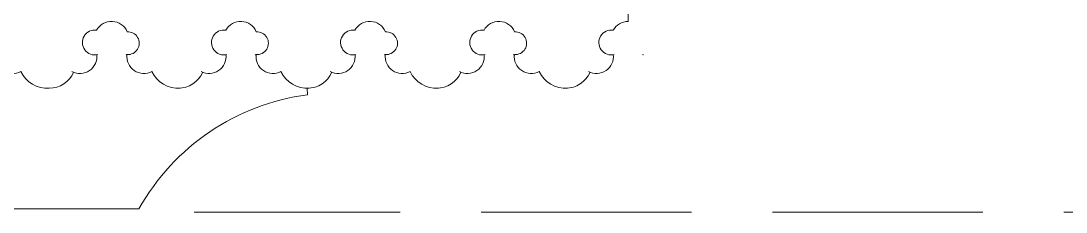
# Model space of a CAD drawing. Header units: millimetres. Extents: x 2399 to 111977, y 1313 to 59551.
# Drawn here: x 98526 to 99930, y 46282 to 46539 of the extents above; entities that cross this region are included whole.
import ezdxf

# ---------------------------------------------------------------- set-up
doc = ezdxf.new("R2010")
doc.units = ezdxf.units.MM
doc.linetypes.add('Невидимая', pattern=[391.222223, 282.222223, -109])
doc.layers.add('main line', color=7, linetype='Continuous', lineweight=13)

msp = doc.modelspace()

# ---------------------------------------------------------------- linework, layer by layer
at = {"layer": 'main line', "color": 7, "linetype": 'Continuous', "lineweight": 13}
for p, q in [((99341.4795, 46538.0325), (99341.4795, 46648.1723)), ((98911.024, 46439.3728), (98910.7372, 46448.1973)), ((98684.6399, 46286.1347), (93216.1421, 46286.1347))]:
    msp.add_line(p, q, dxfattribs=at)
at = {"layer": 'main line', "color": 7, "linetype": 'Невидимая', "lineweight": 13}
msp.add_line((100209.0168, 46281.7085), (98758.8068, 46281.7085), dxfattribs=at)
at = {"layer": 'main line', "color": 7, "linetype": 'Continuous', "lineweight": 13, "flags": 128}
for points in [[(98453.3878, 46493.3748, -1.219803903), (98451.9574, 46526.0567, -0.63216014), (98492.9214, 46524.0585, -1.067465283), (98492.6866, 46493.3748, 0.60309642), (98526.0784, 46470.6086)], [(98453.3878, 46493.3748, -1.219803903), (98451.9574, 46526.0567, -0.63216014), (98492.9214, 46524.0585, -1.067465283), (98492.6866, 46493.3748, 0.60309642), (98526.0784, 46470.6086)], [(98453.3878, 46493.3748, -1.219803903), (98451.9574, 46526.0567, -0.63216014), (98492.9214, 46524.0585, -1.067465283), (98492.6866, 46493.3748, 0.60309642), (98526.0784, 46470.6086)], [(98453.3878, 46493.3748, -1.219803903), (98451.9574, 46526.0567, -0.63216014), (98492.9214, 46524.0585, -1.067465283), (98492.6866, 46493.3748, 0.60309642), (98526.0784, 46470.6086)], [(98453.3878, 46493.3748, -1.219803903), (98451.9574, 46526.0567, -0.63216014), (98492.9214, 46524.0585, -1.067465283), (98492.6866, 46493.3748, 0.60309642), (98526.0784, 46470.6086)], [(98453.3878, 46493.3748, -1.219803903), (98451.9574, 46526.0567, -0.63216014), (98492.9214, 46524.0585, -1.067465283), (98492.6866, 46493.3748, 0.60309642), (98526.0784, 46470.6086)], [(98629.2545, 46493.3748, -1.219803903), (98627.824, 46526.0567, -0.63216014), (98668.7881, 46524.0585, -1.067465283), (98668.5533, 46493.3748, 0.60309642), (98701.9451, 46470.6086)], [(98629.2545, 46493.3748, -1.219803903), (98627.824, 46526.0567, -0.63216014), (98668.7881, 46524.0585, -1.067465283), (98668.5533, 46493.3748, 0.60309642), (98701.9451, 46470.6086)], [(98629.2545, 46493.3748, -1.219803903), (98627.824, 46526.0567, -0.63216014), (98668.7881, 46524.0585, -1.067465283), (98668.5533, 46493.3748, 0.60309642), (98701.9451, 46470.6086)], [(98629.2545, 46493.3748, -1.219803903), (98627.824, 46526.0567, -0.63216014), (98668.7881, 46524.0585, -1.067465283), (98668.5533, 46493.3748, 0.60309642), (98701.9451, 46470.6086)], [(98629.2545, 46493.3748, -1.219803903), (98627.824, 46526.0567, -0.63216014), (98668.7881, 46524.0585, -1.067465283), (98668.5533, 46493.3748, 0.60309642), (98701.9451, 46470.6086)], [(98629.2545, 46493.3748, -1.219803903), (98627.824, 46526.0567, -0.63216014), (98668.7881, 46524.0585, -1.067465283), (98668.5533, 46493.3748, 0.60309642), (98701.9451, 46470.6086)], [(98802.6665, 46493.3748, -1.219803903), (98801.236, 46526.0567, -0.63216014), (98842.2, 46524.0585, -1.067465283), (98841.9653, 46493.3748, 0.60309642), (98875.357, 46470.6086)], [(98802.6665, 46493.3748, -1.219803903), (98801.236, 46526.0567, -0.63216014), (98842.2, 46524.0585, -1.067465283), (98841.9653, 46493.3748, 0.60309642), (98875.357, 46470.6086)], [(98802.6665, 46493.3748, -1.219803903), (98801.236, 46526.0567, -0.63216014), (98842.2, 46524.0585, -1.067465283), (98841.9653, 46493.3748, 0.60309642), (98875.357, 46470.6086)], [(98802.6665, 46493.3748, -1.219803903), (98801.236, 46526.0567, -0.63216014), (98842.2, 46524.0585, -1.067465283), (98841.9653, 46493.3748, 0.60309642), (98875.357, 46470.6086)], [(98802.6665, 46493.3748, -1.219803903), (98801.236, 46526.0567, -0.63216014), (98842.2, 46524.0585, -1.067465283), (98841.9653, 46493.3748, 0.60309642), (98875.357, 46470.6086)], [(98802.6665, 46493.3748, -1.219803903), (98801.236, 46526.0567, -0.63216014), (98842.2, 46524.0585, -1.067465283), (98841.9653, 46493.3748, 0.60309642), (98875.357, 46470.6086)], [(98976.0784, 46493.3748, -1.219803903), (98974.648, 46526.0567, -0.63216014), (99015.612, 46524.0585, -1.067465283), (99015.3772, 46493.3748, 0.60309642), (99048.769, 46470.6086)], [(98976.0784, 46493.3748, -1.219803903), (98974.648, 46526.0567, -0.63216014), (99015.612, 46524.0585, -1.067465283), (99015.3772, 46493.3748, 0.60309642), (99048.769, 46470.6086)], [(98976.0784, 46493.3748, -1.219803903), (98974.648, 46526.0567, -0.63216014), (99015.612, 46524.0585, -1.067465283), (99015.3772, 46493.3748, 0.60309642), (99048.769, 46470.6086)], [(98976.0784, 46493.3748, -1.219803903), (98974.648, 46526.0567, -0.63216014), (99015.612, 46524.0585, -1.067465283), (99015.3772, 46493.3748, 0.60309642), (99048.769, 46470.6086)], [(98976.0784, 46493.3748, -1.219803903), (98974.648, 46526.0567, -0.63216014), (99015.612, 46524.0585, -1.067465283), (99015.3772, 46493.3748, 0.60309642), (99048.769, 46470.6086)], [(98976.0784, 46493.3748, -1.219803903), (98974.648, 46526.0567, -0.63216014), (99015.612, 46524.0585, -1.067465283), (99015.3772, 46493.3748, 0.60309642), (99048.769, 46470.6086)], [(99149.4904, 46493.3748, -1.219803903), (99148.0599, 46526.0567, -0.63216014), (99189.024, 46524.0585, -1.067465283), (99188.7892, 46493.3748, 0.60309642), (99222.181, 46470.6086)], [(99149.4904, 46493.3748, -1.219803903), (99148.0599, 46526.0567, -0.63216014), (99189.024, 46524.0585, -1.067465283), (99188.7892, 46493.3748, 0.60309642), (99222.181, 46470.6086)], [(99149.4904, 46493.3748, -1.219803903), (99148.0599, 46526.0567, -0.63216014), (99189.024, 46524.0585, -1.067465283), (99188.7892, 46493.3748, 0.60309642), (99222.181, 46470.6086)], [(99149.4904, 46493.3748, -1.219803903), (99148.0599, 46526.0567, -0.63216014), (99189.024, 46524.0585, -1.067465283), (99188.7892, 46493.3748, 0.60309642), (99222.181, 46470.6086)], [(99149.4904, 46493.3748, -1.219803903), (99148.0599, 46526.0567, -0.63216014), (99189.024, 46524.0585, -1.067465283), (99188.7892, 46493.3748, 0.60309642), (99222.181, 46470.6086)], [(99149.4904, 46493.3748, -1.219803903), (99148.0599, 46526.0567, -0.63216014), (99189.024, 46524.0585, -1.067465283), (99188.7892, 46493.3748, 0.60309642), (99222.181, 46470.6086)], [(99322.9024, 46493.3748, -1.219803903), (99321.4719, 46526.0567, -0.276414029), (99341.4795, 46538.0325)], [(99322.9024, 46493.3748, -1.219803903), (99321.4719, 46526.0567, -0.276414029), (99341.4795, 46538.0325)], [(99322.9024, 46493.3748, -1.219803903), (99321.4719, 46526.0567, -0.276414029), (99341.4795, 46538.0325)], [(99322.9024, 46493.3748, -1.219803903), (99321.4719, 46526.0567, -0.276414029), (99341.4795, 46538.0325)], [(99322.9024, 46493.3748, -1.219803903), (99321.4719, 46526.0567, -0.276414029), (99341.4795, 46538.0325)], [(99322.9024, 46493.3748, -1.219803903), (99321.4719, 46526.0567, -0.276414029), (99341.4795, 46538.0325)], [(98628.0568, 46493.3748, -0.60309642), (98594.665, 46470.6086)], [(98628.0568, 46493.3748, -0.60309642), (98594.665, 46470.6086)], [(98628.0568, 46493.3748, -0.60309642), (98594.665, 46470.6086)], [(98628.0568, 46493.3748, -0.60309642), (98594.665, 46470.6086)], [(98628.0568, 46493.3748, -0.60309642), (98594.665, 46470.6086)], [(98628.0568, 46493.3748, -0.60309642), (98594.665, 46470.6086)], [(98667.3556, 46493.3748, 0.017938026), (98668.527, 46493.131)], [(98667.3556, 46493.3748, 0.017938026), (98668.527, 46493.131)], [(98667.3556, 46493.3748, 0.017938026), (98668.527, 46493.131)], [(98667.3556, 46493.3748, 0.017938026), (98668.527, 46493.131)], [(98667.3556, 46493.3748, 0.017938026), (98668.527, 46493.131)], [(98667.3556, 46493.3748, 0.017938026), (98668.527, 46493.131)], [(98801.4688, 46493.3748, -0.60309642), (98768.077, 46470.6086)], [(98801.4688, 46493.3748, -0.60309642), (98768.077, 46470.6086)], [(98801.4688, 46493.3748, -0.60309642), (98768.077, 46470.6086)], [(98801.4688, 46493.3748, -0.60309642), (98768.077, 46470.6086)], [(98801.4688, 46493.3748, -0.60309642), (98768.077, 46470.6086)], [(98801.4688, 46493.3748, -0.60309642), (98768.077, 46470.6086)], [(98840.7676, 46493.3748, 0.017938026), (98841.9389, 46493.131)], [(98840.7676, 46493.3748, 0.017938026), (98841.9389, 46493.131)], [(98840.7676, 46493.3748, 0.017938026), (98841.9389, 46493.131)], [(98840.7676, 46493.3748, 0.017938026), (98841.9389, 46493.131)], [(98840.7676, 46493.3748, 0.017938026), (98841.9389, 46493.131)], [(98840.7676, 46493.3748, 0.017938026), (98841.9389, 46493.131)], [(98974.8807, 46493.3748, -0.60309642), (98941.489, 46470.6086)], [(98974.8807, 46493.3748, -0.60309642), (98941.489, 46470.6086)], [(98974.8807, 46493.3748, -0.60309642), (98941.489, 46470.6086)], [(98974.8807, 46493.3748, -0.60309642), (98941.489, 46470.6086)], [(98974.8807, 46493.3748, -0.60309642), (98941.489, 46470.6086)], [(98974.8807, 46493.3748, -0.60309642), (98941.489, 46470.6086)], [(99014.1795, 46493.3748, 0.017938026), (99015.3509, 46493.131)], [(99014.1795, 46493.3748, 0.017938026), (99015.3509, 46493.131)], [(99014.1795, 46493.3748, 0.017938026), (99015.3509, 46493.131)], [(99014.1795, 46493.3748, 0.017938026), (99015.3509, 46493.131)], [(99014.1795, 46493.3748, 0.017938026), (99015.3509, 46493.131)], [(99014.1795, 46493.3748, 0.017938026), (99015.3509, 46493.131)], [(99148.2927, 46493.3748, -0.60309642), (99114.9009, 46470.6086)], [(99148.2927, 46493.3748, -0.60309642), (99114.9009, 46470.6086)], [(99148.2927, 46493.3748, -0.60309642), (99114.9009, 46470.6086)], [(99148.2927, 46493.3748, -0.60309642), (99114.9009, 46470.6086)], [(99148.2927, 46493.3748, -0.60309642), (99114.9009, 46470.6086)], [(99148.2927, 46493.3748, -0.60309642), (99114.9009, 46470.6086)], [(99187.5915, 46493.3748, 0.017938026), (99188.7629, 46493.131)], [(99187.5915, 46493.3748, 0.017938026), (99188.7629, 46493.131)], [(99187.5915, 46493.3748, 0.017938026), (99188.7629, 46493.131)], [(99187.5915, 46493.3748, 0.017938026), (99188.7629, 46493.131)], [(99187.5915, 46493.3748, 0.017938026), (99188.7629, 46493.131)], [(99187.5915, 46493.3748, 0.017938026), (99188.7629, 46493.131)], [(99321.7047, 46493.3748, -0.60309642), (99288.3129, 46470.6086)], [(99321.7047, 46493.3748, -0.60309642), (99288.3129, 46470.6086)], [(99321.7047, 46493.3748, -0.60309642), (99288.3129, 46470.6086)], [(99321.7047, 46493.3748, -0.60309642), (99288.3129, 46470.6086)], [(99321.7047, 46493.3748, -0.60309642), (99288.3129, 46470.6086)], [(99321.7047, 46493.3748, -0.60309642), (99288.3129, 46470.6086)], [(99361.0035, 46493.3748, 0.017938026), (99362.1748, 46493.131)], [(99361.0035, 46493.3748, 0.017938026), (99362.1748, 46493.131)], [(99361.0035, 46493.3748, 0.017938026), (99362.1748, 46493.131)], [(99361.0035, 46493.3748, 0.017938026), (99362.1748, 46493.131)], [(99361.0035, 46493.3748, 0.017938026), (99362.1748, 46493.131)], [(99361.0035, 46493.3748, 0.017938026), (99362.1748, 46493.131)], [(98564.0061, 46448.2651, -0.304535594), (98526.0784, 46470.6086)], [(98564.0061, 46448.2651, -0.304535594), (98526.0784, 46470.6086)], [(98564.0061, 46448.2651, -0.304535594), (98526.0784, 46470.6086)], [(98564.0061, 46448.2651, -0.304535594), (98526.0784, 46470.6086)], [(98564.0061, 46448.2651, -0.304535594), (98526.0784, 46470.6086)], [(98564.0061, 46448.2651, -0.304535594), (98526.0784, 46470.6086)], [(98596.7794, 46469.6237, -0.304535594), (98564.0061, 46448.2651)], [(98596.7794, 46469.6237, -0.304535594), (98564.0061, 46448.2651)], [(98596.7794, 46469.6237, -0.304535594), (98564.0061, 46448.2651)], [(98596.7794, 46469.6237, -0.304535594), (98564.0061, 46448.2651)], [(98596.7794, 46469.6237, -0.304535594), (98564.0061, 46448.2651)], [(98596.7794, 46469.6237, -0.304535594), (98564.0061, 46448.2651)], [(98739.8728, 46448.2651, -0.304535594), (98701.9451, 46470.6086)], [(98739.8728, 46448.2651, -0.304535594), (98701.9451, 46470.6086)], [(98739.8728, 46448.2651, -0.304535594), (98701.9451, 46470.6086)], [(98739.8728, 46448.2651, -0.304535594), (98701.9451, 46470.6086)], [(98739.8728, 46448.2651, -0.304535594), (98701.9451, 46470.6086)], [(98739.8728, 46448.2651, -0.304535594), (98701.9451, 46470.6086)], [(98770.1914, 46469.6237, -0.304535594), (98737.418, 46448.2651)], [(98770.1914, 46469.6237, -0.304535594), (98737.418, 46448.2651)], [(98770.1914, 46469.6237, -0.304535594), (98737.418, 46448.2651)], [(98770.1914, 46469.6237, -0.304535594), (98737.418, 46448.2651)], [(98770.1914, 46469.6237, -0.304535594), (98737.418, 46448.2651)], [(98770.1914, 46469.6237, -0.304535594), (98737.418, 46448.2651)], [(98913.2847, 46448.2651, -0.304535594), (98875.357, 46470.6086)], [(98913.2847, 46448.2651, -0.304535594), (98875.357, 46470.6086)], [(98913.2847, 46448.2651, -0.304535594), (98875.357, 46470.6086)], [(98913.2847, 46448.2651, -0.304535594), (98875.357, 46470.6086)], [(98913.2847, 46448.2651, -0.304535594), (98875.357, 46470.6086)], [(98913.2847, 46448.2651, -0.304535594), (98875.357, 46470.6086)], [(98943.6034, 46469.6237, -0.304535594), (98910.83, 46448.2651)], [(98943.6034, 46469.6237, -0.304535594), (98910.83, 46448.2651)], [(98943.6034, 46469.6237, -0.304535594), (98910.83, 46448.2651)], [(98943.6034, 46469.6237, -0.304535594), (98910.83, 46448.2651)], [(98943.6034, 46469.6237, -0.304535594), (98910.83, 46448.2651)], [(98943.6034, 46469.6237, -0.304535594), (98910.83, 46448.2651)], [(99086.6967, 46448.2651, -0.304535594), (99048.769, 46470.6086)], [(99086.6967, 46448.2651, -0.304535594), (99048.769, 46470.6086)], [(99086.6967, 46448.2651, -0.304535594), (99048.769, 46470.6086)], [(99086.6967, 46448.2651, -0.304535594), (99048.769, 46470.6086)], [(99086.6967, 46448.2651, -0.304535594), (99048.769, 46470.6086)], [(99086.6967, 46448.2651, -0.304535594), (99048.769, 46470.6086)], [(99117.0153, 46469.6237, -0.304535594), (99084.242, 46448.2651)], [(99117.0153, 46469.6237, -0.304535594), (99084.242, 46448.2651)], [(99117.0153, 46469.6237, -0.304535594), (99084.242, 46448.2651)], [(99117.0153, 46469.6237, -0.304535594), (99084.242, 46448.2651)], [(99117.0153, 46469.6237, -0.304535594), (99084.242, 46448.2651)], [(99117.0153, 46469.6237, -0.304535594), (99084.242, 46448.2651)], [(99260.1087, 46448.2651, -0.304535594), (99222.181, 46470.6086)], [(99260.1087, 46448.2651, -0.304535594), (99222.181, 46470.6086)], [(99260.1087, 46448.2651, -0.304535594), (99222.181, 46470.6086)], [(99260.1087, 46448.2651, -0.304535594), (99222.181, 46470.6086)], [(99260.1087, 46448.2651, -0.304535594), (99222.181, 46470.6086)], [(99260.1087, 46448.2651, -0.304535594), (99222.181, 46470.6086)], [(99290.4273, 46469.6237, -0.304535594), (99257.6539, 46448.2651)], [(99290.4273, 46469.6237, -0.304535594), (99257.6539, 46448.2651)], [(99290.4273, 46469.6237, -0.304535594), (99257.6539, 46448.2651)], [(99290.4273, 46469.6237, -0.304535594), (99257.6539, 46448.2651)], [(99290.4273, 46469.6237, -0.304535594), (99257.6539, 46448.2651)], [(99290.4273, 46469.6237, -0.304535594), (99257.6539, 46448.2651)]]:
    msp.add_lwpolyline(points, format="xyb", dxfattribs=at)
at = {"layer": 'main line', "color": 7, "linetype": 'Continuous', "lineweight": 13}
msp.add_arc((98950.2179, 46137.6285), 304.2791, 97.4007684, 150.7869089, dxfattribs=at)

doc.saveas('drawing.dxf')
